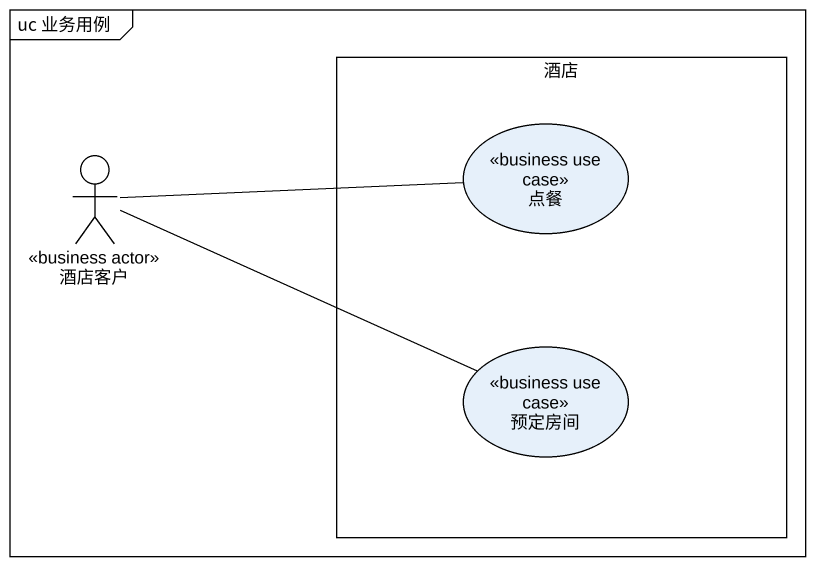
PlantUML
@startuml
mainframe uc 业务用例
rectangle 酒店 {
  usecase 点餐 <<business use case>>
  usecase 预定房间 <<business use case>>
}
actor 酒店客户 <<business actor>>
酒店客户 -right- 点餐
酒店客户 -right- 预定房间
@enduml
